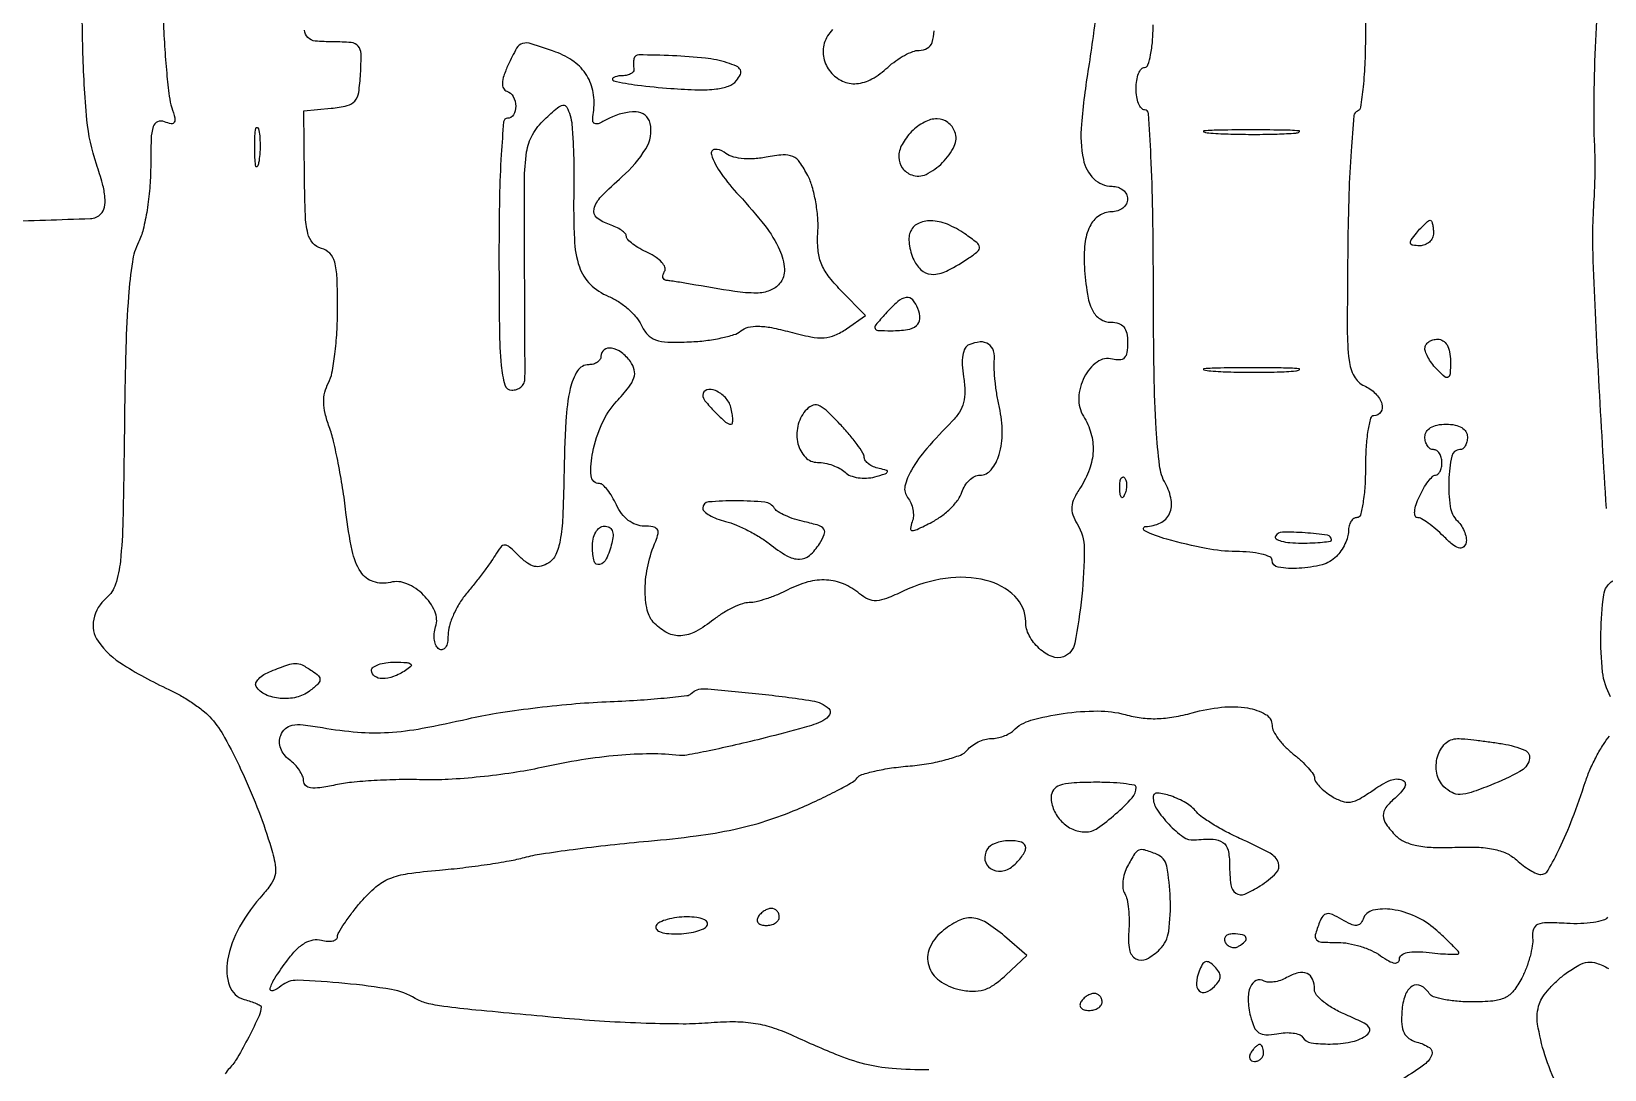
# Model space of a CAD drawing. Extents: x 0 to 5034, y 0 to 2560.
# Drawn here: x 190 to 375.1, y 527 to 649.2 of the extents above; entities that cross this region are included whole.
import ezdxf

# ---------------------------------------------------------------- set-up
doc = ezdxf.new("R2010")
doc.units = 0

msp = doc.modelspace()

# ---------------------------------------------------------------- linework, layer by layer
for points in [[(419.032695, 684, -0.00003), (419.110232, 702.622889, -0.000359)], [(186.321919, 626.86408, 0.001667), (196.896394, 627.204942, 0.189687), (198.150905, 627.750905, 0.150176), (198.563471, 628.529489, 0.069995), (198.620438, 629.682005, 0.044471), (198.326514, 631.304082, 0.015065), (197.62094, 633.599079, -0.059019), (196.503151, 638.830707, -0.016656), (196.008304, 647.168042, -0.009298), (195.945836, 655.633929, -0.256942)], [(346.925083, 654.059323, -0.007591), (347, 649.125147, -0.01), (346.930841, 645.667404, -0.015659), (346.718888, 642.700304, -0.00979), (346.423538, 640.295593, -0.280484), (346.043024, 639.833333, 0.295305), (345.642382, 639.318528, 0.004017), (345.31221, 635.148407, 0.009566), (345.050391, 630.103052, 0.005458), (344.91732, 624, 0.002299), (344.855503, 614.167417, 0.029967), (345.068077, 610.520816, 0.096106), (345.67035, 608.639139, 0.160009), (346.874297, 607.512872, -0.086908), (348.186831, 606.599171, -0.12037), (348.93309, 605.381174, -0.226469), (348.804156, 604.434137, -0.252696), (348, 604, 0.339565), (347.604992, 603.696775, 0.024068), (347.291667, 602.25, 0.025878), (347.071434, 600.316313, 0.015416), (347, 598, -0.015416), (346.928566, 595.683687, -0.025878), (346.708333, 593.75, -0.024068), (346.395008, 592.303225, -0.339565), (346, 592, 0.154765), (345.618614, 591.879052, 0.09778), (345.29375, 591.538393, 0.080164), (345.074515, 591.02945, 0.061768), (345, 590.428571, -0.072518), (344.897163, 589.72325, -0.038733), (344.580357, 588.899107, -0.03757), (344.118196, 588.091033, -0.047729), (343.571429, 587.428571, -0.132991), (341.887072, 586.462008, -0.05004), (339.178658, 586.034535, -0.052986), (336.722383, 586.155802, -0.369452), (336, 587, 0.302786), (335.740813, 587.388765, 0.040099), (334.751562, 587.710673, 0.035553), (333.378842, 587.936948, 0.022191), (331.75, 588.015056, -0.047402), (328.262401, 588.358911, -0.019276), (323.614679, 589.454781, -0.046171), (321.015514, 590.440188, -0.784137), (321.127555, 590.956107, 0.107831), (322.869556, 591.385718, 0.17228), (323.92865, 592.471492, 0.153686), (324.134551, 594.087061, 0.081997), (323.45284, 596.002942, -0.095632), (322.761122, 598.127235, -0.015805), (322.36131, 602.437043, -0.011673), (322.117592, 608.924397, -0.003124), (322.035435, 619.25, 0.003478), (321.958979, 628.075708, 0.008561), (321.746826, 634.553641, 0.003729), (321.458994, 639.569815, 0.395366), (321, 640, -0.226478), (320.617064, 640.182831, -0.074992), (320.29375, 640.734375, -0.057076), (320.073116, 641.542644, -0.038131), (320, 642.5, -0.038131), (320.073116, 643.457356, -0.057076), (320.29375, 644.265625, -0.074992), (320.617064, 644.817169, -0.226478), (321, 645, 0.322437), (321.389817, 645.280551, 0.031449), (321.70625, 646.46875, 0.03053), (321.927795, 648.083446, 0.01883), (322, 650, -0.013893)], [(315.307596, 651.838231, -0.009202), (314.931908, 648.626498, -0.006188), (314.390056, 644.972655, 0.018104), (313.562082, 638.296819, 0.070997), (313.787905, 634.162334, 0.149715), (315.012123, 631.886623, 0.197517), (317.16898, 631, -0.080483), (317.86836, 630.886689, -0.091531), (318.462138, 630.559375, -0.100737), (318.859132, 630.072098, -0.121304), (319, 629.5, -0.125389), (318.854248, 628.927938, -0.100779), (318.443928, 628.440625, -0.090193), (317.830154, 628.113102, -0.077727), (317.106989, 628, 0.153767), (315.632661, 627.535614, 0.126683), (314.554887, 626.277852, 0.088302), (313.965521, 624.230694, 0.042892), (313.91517, 621.5, 0.02017), (314.258561, 618.321824, 0.07604), (314.848284, 616.413737, 0.137999), (315.763335, 615.382569, 0.143658), (317.067388, 615, -0.080893), (317.949866, 614.856287, -0.143801), (318.54922, 614.438714, -0.12103), (318.891515, 613.703545, -0.048754), (319, 612.59362, -0.03705), (318.914123, 611.436288, -0.151118), (318.612129, 610.808069, -0.200359), (318.067198, 610.559965, -0.07201), (317.20299, 610.657168, 0.225271), (315.407335, 610.316729, 0.118148), (313.901069, 608.546751, 0.104584), (313.244916, 606.094647, 0.154026), (313.797993, 603.951857, -0.071054), (314.687468, 601.940538, -0.07945), (314.932397, 599.837451, -0.076098), (314.509225, 597.689634, -0.058467), (313.439537, 595.548065, 0.031768), (312.70253, 594.25042, 0.0923), (312.429552, 593.259965, 0.107971), (312.551348, 592.330203, 0.053271), (313.074192, 591.252808, -0.140822), (313.897672, 588.372187, -0.025425), (313.603986, 582.751234, -0.021476), (312.789889, 577.214386, -0.259462), (311.457882, 575.622212, -0.192249), (310.104122, 575.640428, -0.088422), (308.593772, 576.60788, -0.081941), (307.409915, 578.12951, -0.125065), (307, 579.742688, 0.204168), (305.71806, 582.751254, 0.130951), (302.346185, 584.614292, 0.097478), (297.5754, 584.853109, 0.075303), (292.581959, 583.337692, -0.017263), (290.629059, 582.487862, -0.079715), (289.429219, 582.223544, -0.12167), (288.469882, 582.402488, -0.06664), (287.450501, 583.04108, 0.072673), (285.567655, 584.189341, 0.08726), (283.549477, 584.658615, 0.08066), (281.367838, 584.425197, 0.052471), (279.001947, 583.501007, -0.020408), (277.770163, 582.926458, -0.019158), (276.46965, 582.440921, -0.019535), (275.28388, 582.100024, -0.060291), (274.457389, 582, 0.083443), (273.65312, 581.864838, 0.028221), (272.55089, 581.4125, 0.027159), (271.366918, 580.765449, 0.028021), (270.272871, 580, -0.041327), (268.158335, 578.602775, -0.109017), (266.425684, 578.09679, -0.134678), (264.869815, 578.413466, -0.079381), (263.323136, 579.534007, -0.143306), (262.460704, 581.109967, -0.057458), (262.209832, 583.579013, -0.05125), (262.543352, 586.442771, -0.047801), (263.454606, 589.25, 0.051321), (263.729872, 590.118723, 0.220516), (263.609426, 590.633643, 0.190914), (263.118281, 590.921177, 0.038107), (262.08555, 591, -0.090297), (261.133528, 591.173343, -0.073354), (260.225212, 591.677437, -0.06701), (259.431833, 592.473235, -0.05569), (258.818046, 593.5, 0.025934), (258.320433, 594.457269, 0.034577), (257.766975, 595.265625, 0.037004), (257.235938, 595.843176, 0.190598), (256.839485, 596, -0.393598), (255.848743, 596.922882, -0.068645), (256.033784, 599.714759, -0.055396), (257.117747, 603.053381, -0.079047), (258.828641, 605.651243, 0.01769), (260.273741, 607.350411, 0.084001), (260.885578, 608.465639, 0.146083), (260.926659, 609.397438, 0.096629), (260.468399, 610.374104, 0.074602), (259.416663, 611.43662, 0.116278), (258.240698, 611.947803, 0.206309), (257.377423, 611.747154, 0.238239), (257, 611, -0.141874), (256.889573, 610.61866, -0.099744), (256.57917, 610.29375, -0.084602), (256.114976, 610.074877, -0.068054), (255.567388, 610, 0.256842), (254.250233, 609.275613, 0.087269), (253.388321, 607.185141, 0.041211), (252.871465, 603.368341, 0.009034), (252.645112, 596.743569, -0.00734), (252.501136, 592.065446, -0.032644), (252.197527, 589.334307, -0.059494), (251.685433, 587.647974, -0.149394), (250.856364, 586.68393, -0.0716), (249.972007, 586.287958, -0.125416), (249.175017, 586.26524, -0.103103), (248.358058, 586.636469, -0.038371), (247.395566, 587.461577, 0.015167), (246.255182, 588.534798, 0.174753), (245.692675, 588.758638, 0.239752), (245.212158, 588.533645, 0.029939), (244.539202, 587.555042, -0.018408), (243.987004, 586.711021, -0.006686), (243.144687, 585.55464, -0.00662), (242.188377, 584.312605, -0.007846), (241.251221, 583.165673, 0.037341), (240.39044, 581.975422, 0.03169), (239.662663, 580.604768, 0.03291), (239.160156, 579.265519, 0.073289), (239.001221, 578.190983, -0.039476), (238.931135, 577.310577, -0.100479), (238.707269, 576.713359, -0.191837), (238.366729, 576.4636, -0.204614), (237.959323, 576.52514, -0.144077), (237.607583, 576.917362, -0.072105), (237.408392, 577.559266, -0.062216), (237.382898, 578.33959, -0.053982), (237.545192, 579.142387, 0.182471), (237.446674, 580.977314, 0.09506), (236.126608, 582.889729, 0.092615), (234.155685, 584.21618, 0.162014), (232.215375, 584.384322, -0.138261), (230.198974, 584.46499, -0.174429), (228.733869, 585.602414, -0.090871), (227.71482, 588.124307, -0.021523), (226.990225, 592.621892, 0.009987), (226.596009, 595.48838, 0.009231), (226.07853, 598.413423, 0.009261), (225.521445, 601.000639, 0.030177), (225.018842, 602.679122, -0.028484), (224.53652, 604.270269, -0.054964), (224.367415, 605.588823, -0.065357), (224.49916, 606.751912, -0.062099), (224.926883, 607.86338, 0.076472), (225.343242, 609.045109, 0.01572), (225.684772, 611.235695, 0.016198), (225.921188, 613.831342, 0.01461), (226, 616.527878, 0.008754), (225.935054, 620.236899, 0.056395), (225.65969, 622.087817, 0.12805), (225.081823, 623.108713, 0.137158), (224.093051, 623.685917, -0.151807), (223.088274, 624.311797, -0.120112), (222.501821, 625.456897, -0.04908), (222.210601, 627.582589, -0.006842), (222.102129, 632.029616), (222.018156, 639.874637), (225.259078, 640.187319, 0.032113), (227.134223, 640.49067, 0.161984), (228.028832, 641.033965, 0.14079), (228.487355, 642.049499, 0.022253), (228.707849, 644.25, 0.01693), (228.758537, 646.605784, 0.177259), (228.42098, 647.493905, 0.195369), (227.606069, 647.908701, 0.02124), (225.457849, 648, -0.022646), (223.355577, 648.095266, -0.179642), (222.492049, 648.508212, -0.173259), (222.090486, 649.392819, -0.020758)], [(375.352807, 593.079063, -0.001135), (374.47101, 608.286821, -0.004383), (373.817121, 622.223836, -0.026139), (373.920079, 629.5, 0.007502), (373.988558, 630.830809, 0.005038), (374.028654, 632.353125, 0.005074), (374.037662, 633.828078, 0.009995), (374.009494, 635, -0.013236), (373.908818, 640.735845, -0.008728), (374.082794, 647.330616, -0.008655), (374.464509, 653.56625, -0.022902)], [(205.480714, 650.873786, 0.007354), (205.636394, 647.501748, 0.008495), (205.886522, 644.294496, 0.00773), (206.185956, 641.590282, 0.048402), (206.492505, 640.235138, -0.018545), (206.838047, 639.042961, -0.185316), (206.776249, 638.536624, -0.325942), (206.427645, 638.367065, -0.047271), (205.620518, 638.592127, 0.188482), (204.804743, 638.587081, 0.228071), (204.291937, 638.029451, 0.066095), (204.051399, 636.567581, 0.007771), (204, 633.260627, -0.021255), (203.894005, 630.768349, -0.019108), (203.576312, 628.203129, -0.019528), (203.11323, 625.924304, -0.055432), (202.557657, 624.403638, 0.079041), (201.844306, 622.124079, 0.017286), (201.387634, 618.025237, 0.012543), (201.078731, 612.009338, 0.00377), (200.907521, 602.84369, -0.002325), (200.732186, 591.739061, -0.020931), (200.429386, 586.884504, -0.051149), (199.861045, 584.169557, -0.139426), (198.786176, 582.548947, 0.163599), (197.290833, 580.045114, 0.210062), (197.818292, 577.443786, 0.102446), (200.791847, 574.659936, 0.02752), (206.520302, 571.580467, -0.02453), (207.795895, 570.904537, -0.018397), (209.131526, 570.042557, -0.018705), (210.330884, 569.13588, -0.039975), (211.1683, 568.332554, -0.057056), (212.708466, 566.139556, -0.015328), (214.630102, 562.334259, -0.015672), (216.511369, 557.953629, -0.018187), (218.015314, 553.673778, -0.019307), (218.61375, 551.450552, -0.088948), (218.676029, 550.123701, -0.112446), (218.266317, 549.016706, -0.039967), (217.227671, 547.673778, 0.056815), (214.45903, 543.833979, 0.083498), (213.05643, 539.92602, 0.126947), (213.28337, 536.888102, 0.252125), (215, 535.289749, -0.014749), (215.766464, 535.064965, -0.022765), (216.4125, 534.821579, -0.01895), (216.904814, 534.587573, -0.279234), (217, 534.430422, -0.109601), (216.762011, 533.357757, -0.009828), (215.539783, 530.867835, -0.012547), (214.21268, 528.44472, -0.059096), (213.261663, 527.178571, 0.057303), (212.778478, 526.540042, 0.037691)], [(284.267853, 649.436319, 0.119647), (283.294974, 647.826522, 0.134229), (283.227888, 646.088778, 0.116636), (284.039869, 644.451961, 0.111543), (285.436197, 643.377396, 0.129465), (287.082606, 643.084189, 0.107408), (288.897799, 643.636265, 0.060267), (290.769625, 645, -0.032092), (291.70485, 645.76539, -0.031223), (292.738674, 646.4125, -0.032799), (293.717917, 646.863113, -0.091681), (294.458187, 647, 0.130765), (295.422766, 647.256655, 0.181508), (295.987839, 647.939113, 0.081511), (296.220381, 649.295318, 0.01356)], [(375.856722, 570.926928, -0.10366), (374.914073, 573.825332, -0.031964), (374.711183, 578.438761, -0.027612), (375.047642, 582.906467, -0.225417), (376.129233, 584.57987, 0.218922)], [(295.582236, 527, -0.018798), (291.265, 527.162371, -0.043431), (288.06446, 527.685416, -0.035897), (284.655238, 528.817328, -0.009493), (279.390703, 531.113676, 0.031972), (277.128674, 531.981616, 0.040009), (274.936781, 532.477474, 0.036374), (272.532505, 532.645535, 0.020493), (269.609122, 532.517091, -0.022271), (266.680407, 532.398841, -0.007057), (262.30766, 532.478851, -0.007031), (257.429478, 532.705708, -0.007763), (252.718419, 533.064711, -0.000688), (242.274987, 534.038325, -0.009572), (238.514807, 534.466861, -0.027109), (236.471986, 534.853015, -0.078295), (235.147739, 535.408692, 0.097398), (232.350844, 536.459506, 0.017871), (226.851177, 537.175548, 0.01396), (221.284995, 537.542408, 0.184714), (219.369782, 536.891929, -0.076098), (218.384726, 536.300357, -0.611783), (218.07902, 536.562674, -0.086475), (218.607075, 537.781087, -0.01379), (220.099588, 539.92083, -0.033781), (221.14564, 541.152278, -0.06741), (222.150136, 541.939091, -0.088095), (223.129753, 542.301256, -0.108968), (224.099588, 542.263706, 0.043143), (224.827651, 542.13907, 0.073761), (225.441754, 542.178391, 0.11091), (225.849445, 542.366411, 0.233554), (226, 542.671143, -0.133912), (226.141464, 543.189867, -0.01454), (226.807813, 544.249035, -0.016997), (227.696833, 545.482206, -0.012934), (228.75, 546.772674, -0.037393), (230.509156, 548.532852, -0.081688), (232.132388, 549.523432, -0.061174), (234.27238, 550.09894, -0.014019), (238, 550.520009, 0.008442), (240.745212, 550.799138, 0.007281), (243.61875, 551.182931, 0.007347), (246.214861, 551.6073, 0.021011), (248, 552.004132, -0.027271), (250.013483, 552.425357, -0.005166), (253.72835, 552.954046, -0.005503), (258.084989, 553.479502, -0.005026), (262.585872, 553.926429, 0.010113), (268.223926, 554.54426, 0.020223), (272.642869, 555.301946, 0.024119), (276.430509, 556.303379, 0.024462), (280.085872, 557.661031, 0.008238), (282.590663, 558.782644, 0.011209), (284.809126, 559.881512, 0.008255), (286.612733, 560.864089, 0.11371), (287.157961, 561.36372, -0.170013), (287.702776, 561.762146, -0.017681), (289.259101, 562.174934, -0.020362), (291.205112, 562.535459, -0.014934), (293.386832, 562.782173, 0.021014), (295.603474, 563.060166, 0.025173), (297.657212, 563.513213, 0.025138), (299.318286, 564.059477, 0.128217), (300.101316, 564.622078, -0.061899), (300.662446, 565.14949, -0.04414), (301.401747, 565.595235, -0.044579), (302.196375, 565.899107, -0.069147), (302.922445, 566, 0.048594), (303.634438, 566.069361, 0.037575), (304.386281, 566.276904, 0.038624), (305.064847, 566.581287, 0.070779), (305.55, 566.942651, -0.127427), (307.619242, 568.149577, -0.033252), (311.414938, 568.950902, -0.034582), (315.490404, 569.246662, -0.068283), (318.700476, 568.817035, 0.035425), (320.593683, 568.436061, 0.038702), (322.46607, 568.341628, 0.036283), (324.431893, 568.537893, 0.025243), (326.608586, 569.030402, -0.043187), (330.055743, 569.68147, -0.064171), (333.122663, 569.596142, -0.091446), (335.250556, 568.847342, -0.268713), (336, 567.553528, 0.122668), (336.168107, 566.878628, 0.037351), (336.734375, 565.981209, 0.034898), (337.543246, 565.035056, 0.031805), (338.5, 564.17866, -0.019799), (339.457271, 563.362313, -0.025478), (340.265625, 562.535569, -0.02481), (340.854502, 561.797744, -0.157275), (341, 561.346627, 0.154859), (341.132336, 560.929596, 0.036889), (341.600603, 560.360261, 0.03447), (342.261939, 559.756597, 0.028177), (343.044607, 559.204215, 0.054141), (344.248603, 558.622513, 0.125232), (345.241331, 558.530193, 0.093708), (346.336914, 558.921822, 0.022153), (347.974401, 559.981772, -0.05353), (349.94608, 561.089359, -0.197572), (351.345821, 561.109994, -0.46055), (351.618505, 560.319652, -0.086998), (350.48899, 558.990862, 0.052925), (349.407373, 557.880579, 0.17368), (349.087646, 556.924232, 0.153438), (349.432027, 555.90484, 0.038796), (350.583346, 554.559511, 0.092941), (351.620363, 553.849977, 0.055355), (353.05214, 553.400635, 0.040845), (354.968487, 553.185377, 0.01801), (357.520232, 553.200187, -0.018451), (360.136132, 553.213064, -0.042673), (362.085616, 552.983392, -0.056966), (363.578775, 552.494576, -0.076494), (364.765627, 551.712105, 0.023436), (365.561758, 551.056768, 0.02602), (366.389275, 550.502931, 0.026635), (367.136954, 550.109374, 0.108236), (367.636293, 550, 0.268286), (368.492381, 550.494979, 0.018456), (369.848261, 553.065171, 0.021254), (371.34771, 556.552942, 0.011674), (372.89871, 560.935066, -0.02439), (373.455228, 562.388823, -0.018797), (374.196991, 563.91672, -0.019147), (375.000292, 565.294536, -0.042383), (375.736806, 566.261667, 0.03425)], [(375.493351, 544.989242, -0.185856), (374.99785, 544.612792, -0.031879), (373.823021, 544.351992, -0.030989), (372.332329, 544.21333, -0.023262), (370.684334, 544.239242, 0.013254), (368.337795, 544.323123, 0.102291), (367.265227, 544.111674, 0.224833), (366.773576, 543.562255, 0.094214), (366.67223, 542.54995, -0.062214), (366.638071, 541.606096, -0.025488), (366.368545, 540.350242, -0.024739), (365.938136, 539.015061, -0.028993), (365.39655, 537.79995, -0.046299), (364.435207, 536.299397, -0.11626), (363.428787, 535.490519, -0.090459), (362.008139, 535.104833, -0.021171), (359.533337, 535, -0.02105), (357.797346, 535.073119, -0.02799), (356.233482, 535.29375, -0.027759), (354.998766, 535.611163, -0.179412), (354.5, 536, 0.138342), (353.522502, 536.896645, 0.267748), (352.497316, 536.839299, 0.166879), (351.661389, 535.764405, 0.065129), (351.282249, 533.89596, 0.03237), (351.273944, 532.360248, 0.098207), (351.53633, 531.354078, 0.132906), (352.104888, 530.699442, 0.0841), (353.032249, 530.281316, -0.078814), (354.530077, 529.624819, -0.352129), (354.813767, 528.778042, -0.148044), (353.968115, 527.660598, -0.018864), (351.436048, 525.960475, -0.031722)], [(369.599996, 525.075661, -0.03753), (368.121007, 528.76363, -0.037159), (367.267684, 532.374144, -0.121803), (367.473357, 534.799166, -0.071969), (367.871573, 535.581729, -0.027051), (368.635658, 536.54917, -0.026126), (369.593975, 537.527984, -0.028785), (370.61998, 538.368223, -0.027341), (372.108768, 539.330833, -0.101757), (373.164153, 539.676455, -0.113504), (374.206636, 539.558805, -0.038263), (375.615046, 538.938429, 0.086503)]]:
    msp.add_lwpolyline(points, format="xyb")
for points in [[(246.080238, 645.276759, 0.022476), (245.570959, 644.011187, 0.071528), (245.394918, 643.119059, 0.133677), (245.522208, 642.532691, 0.194784), (245.919723, 642.193426, -0.190712), (246.673938, 641.5599, -0.118074), (246.975625, 640.426707, -0.139946), (246.712215, 639.407672, -0.265957), (246, 639, 0.389247), (245.550942, 638.587986, 0.005893), (245.265625, 634.75, 0.010966), (245.062489, 629.735423, 0.004639), (245, 623, 0.002849), (245.050326, 614.167683, 0.020523), (245.273438, 609.916667, 0.04313), (245.690936, 607.618193, 0.338315), (246.5, 607, 0.081332), (247.076701, 607.094433, 0.088762), (247.573997, 607.367188, 0.096365), (247.915839, 607.773098, 0.117534), (248.049776, 608.25, 0.010423), (248.066899, 609.153282, 0.000283), (248.057183, 613.108339, 0.000587), (248.037674, 617.757381, 0.000402), (248.005092, 623.033708, -0.003094), (247.99826, 631.65844, -0.035586), (248.257349, 635.037012, -0.091233), (248.953144, 637.070775, -0.0764), (250.360789, 638.869218, -0.009247), (251.889399, 640.252957, -0.141876), (252.527853, 640.549895, -0.32118), (252.967997, 640.327375, -0.045734), (253.37543, 639.33551, -0.054183), (253.588205, 638.22973, -0.008237), (253.735274, 635.982931, -0.009142), (253.816971, 633.314615, -0.007801), (253.807747, 630.5, 0.015061), (253.872104, 624.775268, 0.069166), (254.46343, 621.515958, 0.120064), (255.734133, 619.473625, 0.095929), (257.903534, 618.039957, -0.046071), (259.062694, 617.429433, -0.035765), (260.199689, 616.568041, -0.036778), (261.150616, 615.601828, -0.069204), (261.736321, 614.679368, 0.076572), (262.473055, 613.555783, 0.126136), (263.413691, 612.930552, 0.077957), (264.862767, 612.666734, 0.016437), (267.44298, 612.688366, 0.019882), (269.342393, 612.84258, 0.022196), (271.154273, 613.144573, 0.022206), (272.661621, 613.535802, 0.098915), (273.461863, 613.968349, -0.113952), (274.324346, 614.401914, -0.064453), (275.492916, 614.531152, -0.044058), (277.069238, 614.362415, -0.016663), (279.229223, 613.861179, 0.016319), (281.705413, 613.284772, 0.062793), (283.278825, 613.173424, 0.087353), (284.55103, 613.470008, 0.051975), (285.914724, 614.227717), (288.14085, 615.786956), (285.217448, 618.777554, -0.030279), (283.747296, 620.475919, -0.070132), (282.921725, 621.941767, -0.073313), (282.553955, 623.53743, -0.035633), (282.535239, 625.634076, 0.034822), (282.522933, 627.318186, 0.02509), (282.284642, 629.183041, 0.025495), (281.876057, 630.942016, 0.048967), (281.343447, 632.286914, 0.034904), (280.418222, 633.814068, 0.137113), (279.572811, 634.503024, 0.123693), (278.442483, 634.691378, 0.026113), (276.444269, 634.423567, -0.031206), (274.888833, 634.231192, -0.0446), (273.499566, 634.270766, -0.052284), (272.342665, 634.532013, -0.091797), (271.489038, 635.009097, 0.199204), (270.39231, 635.347712, 0.486471), (270.00191, 634.740599, 0.071308), (271.163774, 632.489327, 0.033069), (273.25, 629.935318, -0.021888), (276.298139, 626.369396, -0.058106), (278.040123, 623.511648, -0.094285), (278.599989, 621.256366, -0.18922), (278.033978, 619.540942, -0.129255), (276.893328, 618.724918, -0.090087), (275.329688, 618.43357, -0.039333), (272.749981, 618.625077, -0.00558), (267.5, 619.493265, 0.002876), (266.674963, 619.634289, 0.002891), (265.849851, 619.76555, 0.002822), (265.12923, 619.87176, 0.0116), (264.690983, 619.923489, -0.157186), (264.434268, 620.033881, -0.17017), (264.30039, 620.270025, -0.120546), (264.321189, 620.608941, -0.063171), (264.497371, 620.995747, 0.237156), (264.538643, 621.464256, 0.088752), (264.181062, 622.041143, 0.063271), (263.490703, 622.637532, 0.03967), (262.556388, 623.156262, -0.023339), (261.577389, 623.658739, -0.03189), (260.750939, 624.205683, -0.033055), (260.154289, 624.723177, -0.200171), (260, 625.093127, 0.191495), (259.8647, 625.433445, 0.050279), (259.4125, 625.824886, 0.043588), (258.76567, 626.200328, 0.032875), (258, 626.5, -0.095151), (256.520667, 627.302529, -0.294116), (256.187628, 628.335445, -0.129642), (257.010031, 629.778336, -0.018595), (259.5, 632.134144, 0.07392), (262.282077, 635.419157, 0.19487), (262.79481, 638.402464, 0.347697), (261.140622, 639.758968, 0.127941), (258.00246, 639.001317, -0.01564), (256.781662, 638.396292, -0.195306), (256.276123, 638.374496, -0.317901), (256.04388, 638.705, -0.035596), (256.115963, 639.674313, 0.077266), (256.095199, 642.024722, 0.098881), (255.333956, 644.046034, 0.096558), (253.83663, 645.653887, 0.070487), (251.674903, 646.800594, 0.008956), (248.797627, 647.783122, 0.145278), (247.786291, 647.805997, 0.201993), (247.076568, 647.249991, 0.020028)], [(260.880804, 646, 0.040454), (260.843818, 645.755649, 0.017497), (260.832502, 645.426563, 0.017179), (260.844846, 645.073781, 0.021821), (260.881579, 644.75, -0.224438), (260.797823, 644.464074, -0.098612), (260.47563, 644.220312, -0.069499), (259.962976, 644.054777, -0.043416), (259.333333, 644, 0.133041), (258.454085, 643.761832, 0.671928), (258.502058, 643.425147, 0.03114), (261.288092, 642.907435, 0.011858), (265.221107, 642.521738, 0.011427), (268.439465, 642.356856, 0.036472), (270.587055, 642.452653, 0.057483), (272.037634, 642.795859, 0.133512), (272.944698, 643.433365, 0.059266), (273.422944, 644.172429, 0.238037), (273.416971, 644.694599, 0.168903), (272.966023, 645.120922, 0.028847), (271.846633, 645.548677, 0.050694), (269.309325, 646.078962, 0.0159), (265.433065, 646.362165, 0.007526), (261.475147, 646.465419, 0.351134)], [(293.571429, 637.428571, 0.072015), (292.443764, 635.919103, 0.125696), (292.063097, 634.414213, 0.161339), (292.480663, 633.163573, 0.141489), (293.583277, 632.32967, 0.208749), (295.274142, 632.406114, 0.082343), (297.209238, 633.790762, 0.082343), (298.593886, 635.725858, 0.208749), (298.67033, 637.416723, 0.141489), (297.836427, 638.519337, 0.161339), (296.585787, 638.936903, 0.125696), (295.080897, 638.556236, 0.072015)], [(216.707261, 633.761659, -0.082665), (216.54341, 633.319562, -0.67161), (216.394187, 633.339362, -0.053901), (216.284834, 634.071102, -0.008901), (216.252183, 635.5, -0.009782), (216.273069, 636.938425, -0.038992), (216.37161, 637.814362, -0.417468), (216.523779, 637.916221, -0.285845), (216.68708, 637.761659, -0.041951), (216.830983, 636.934218, -0.020826), (216.880728, 635.869594, -0.020511), (216.840609, 634.754739, -0.028254)], [(328.783522, 637.261596, 0.010684), (331.149439, 637.147341, 0.00684), (333.900475, 637.111005, 0.006873), (336.597616, 637.149358, 0.012749), (338.783522, 637.26633, 0.11419), (339.207311, 637.400378, 0.736116), (339.177035, 637.528493, 0.014373), (337.090507, 637.613834, 0.003152), (333.5, 637.634769, 0.003015), (329.918009, 637.611476, 0.016608), (327.989535, 637.523197, 0.841704), (327.977848, 637.397252, 0.048634)], [(293.391612, 625.578141, 0.089367), (293.260056, 624.887194, 0.041638), (293.327119, 623.974438, 0.039488), (293.560621, 623.001341, 0.044268), (293.938251, 622.115379, 0.116384), (294.936365, 620.984511, 0.173067), (296.195671, 620.631636, 0.103593), (297.894681, 621.112811, 0.027698), (300.320775, 622.559887, 0.026356), (301.366985, 623.348469, 0.26533), (301.549088, 623.841985, 0.187602), (301.239017, 624.363855, 0.013196), (299.848269, 625.393723, 0.055497), (297.779223, 626.524401, 0.090419), (295.827346, 626.93819, 0.126386), (294.301988, 626.592469, 0.184571)], [(355, 625.5, -0.107348), (354.875699, 624.927707, -0.099536), (354.523407, 624.440625, -0.095788), (353.996941, 624.114059, -0.091307), (353.377555, 624, -0.035496), (352.565314, 624.057736, -0.304492), (352.308142, 624.28931, -0.217533), (352.381629, 624.689039, -0.020633), (353, 625.5, -0.013852), (353.504355, 626.074554, -0.019119), (353.99011, 626.559375, -0.016008), (354.412416, 626.925448, -0.172217), (354.622445, 627, -0.294983), (354.768578, 626.90557, -0.044235), (354.889093, 626.559375, -0.037907), (354.972666, 626.07485, -0.023761)], [(290.5, 616, 0.008482), (289.346418, 614.681007, 0.262981), (289.268343, 614.269092, 0.3095), (289.581125, 614.034506, 0.010801), (291.178346, 614, 0.034339), (293.086719, 614.131218, 0.13913), (294.14335, 614.59523, 0.218725), (294.53358, 615.403371, 0.096698), (294.32411, 616.597766, 0.089729), (293.699924, 617.626462, 0.25574), (292.937966, 617.900879, 0.143982), (291.943779, 617.43155, 0.02705)], [(357, 610.428571, -0.011727), (356.964852, 608.930192, -0.229834), (356.75, 608.535714, -0.34307), (356.376683, 608.550927, -0.020927), (355.5, 609.357143, -0.032161), (354.925966, 610.010186, -0.032192), (354.440625, 610.73125, -0.03396), (354.10227, 611.413868, -0.098387), (354, 611.928571, -0.138775), (354.115627, 612.337148, -0.100075), (354.440625, 612.685268, -0.085667), (354.926711, 612.919674, -0.069717), (355.5, 613, -0.142149), (356.124838, 612.818697, -0.12005), (356.604167, 612.321429, -0.087552), (356.902949, 611.51151, -0.044719)], [(300.322473, 612.357491, 0.182654), (299.866861, 611.936973, 0.07466), (299.601645, 611.123226, 0.053863), (299.534743, 609.978934, 0.02792), (299.685048, 608.553399, -0.03538), (299.83553, 606.888561, -0.067198), (299.681701, 605.554265, -0.075734), (299.200201, 604.415906, -0.057872), (298.362574, 603.351982, 0.016761), (295.358702, 600.121365, 0.046541), (293.552564, 597.604826, 0.076073), (292.793108, 595.690297, 0.233751), (293.106756, 594.371367, -0.07216), (293.49059, 593.743423, -0.055389), (293.723786, 592.972998, -0.056195), (293.779897, 592.183802, -0.081458), (293.638736, 591.500945, 0.051371), (293.426783, 590.716068, 0.459127), (293.629176, 590.475648, 0.116083), (294.224493, 590.609338, 0.006303), (295.955992, 591.477243, 0.040417), (297.113713, 592.199919, 0.035638), (298.193209, 593.12792, 0.037356), (299.046327, 594.110885, 0.083389), (299.496519, 594.989033, -0.061776), (299.849822, 595.757915, -0.063501), (300.377583, 596.409278, -0.070225), (300.99194, 596.850465, -0.121231), (301.599612, 597, 0.225935), (302.949781, 597.642921, 0.100214), (303.88725, 599.433928, 0.073232), (304.243457, 602.032077, 0.052191), (303.908131, 604.954555, -0.014349), (303.62064, 606.450761, -0.012914), (303.407761, 608.01441, -0.013064), (303.289793, 609.426346, -0.039294), (303.310389, 610.392371, 0.091549), (303.207436, 611.634043, 0.18293), (302.637533, 612.420336, 0.167806), (301.646474, 612.672601, 0.075335)], [(328.783522, 609.261596, 0.010684), (331.149439, 609.147341, 0.00684), (333.900475, 609.111005, 0.006873), (336.597616, 609.149358, 0.012749), (338.783522, 609.26633, 0.11419), (339.207311, 609.400378, 0.736116), (339.177035, 609.528493, 0.014373), (337.090507, 609.613834, 0.003152), (333.5, 609.634769, 0.003015), (329.918009, 609.611476, 0.016608), (327.989535, 609.523197, 0.841704), (327.977848, 609.397252, 0.048634)], [(269, 606.428571, 0.176446), (269.248667, 605.745855, 0.018243), (270.415509, 604.455245, 0.017964), (271.673249, 603.251863, 0.183879), (272.334952, 603, 0.366842), (272.486149, 603.12818, 0.046783), (272.51877, 603.5875, 0.037168), (272.456022, 604.233029, 0.021148), (272.289749, 605, 0.129453), (271.651984, 606.131516, 0.097908), (270.474162, 606.945762, 0.167671), (269.460507, 607.024403, 0.3414)], [(281.054648, 604.565846, 0.120329), (280.174327, 602.758318, 0.112376), (280.195126, 600.699367, 0.134389), (281.066682, 599.108132, 0.203367), (282.5, 598.5, -0.049658), (283.356122, 598.414763, -0.036604), (284.27452, 598.158962, -0.037332), (285.115441, 597.783985, -0.065464), (285.732409, 597.339019, 0.098077), (286.36963, 596.939483, 0.052875), (287.268903, 596.701361, 0.049785), (288.273606, 596.647343, 0.055392), (289.232409, 596.798579, 0.007854), (290.449902, 597.1524, 0.19963), (290.710546, 597.368664, 0.475514), (290.626072, 597.56646, 0.018624), (289.75, 597.782884, -0.048475), (289.080494, 597.991323, -0.060085), (288.514063, 598.314677, -0.071795), (288.128712, 598.697486, -0.162756), (288, 599.082426, 0.141699), (287.848222, 599.60724, 0.016645), (287.157352, 600.625069, 0.018874), (286.229965, 601.801995, 0.014405), (285.131412, 603.019906, 0.013876), (283.503066, 604.631799, 0.097839), (282.561956, 605.218572, 0.212051), (281.81735, 605.177235, 0.101522)], [(359, 601.5, -0.057446), (358.933866, 600.926279, -0.076716), (358.738388, 600.440625, -0.095654), (358.44914, 600.115143, -0.164855), (358.109406, 600, 0.354147), (357.155744, 599.227662, 0.043691), (356.805854, 596.374265, 0.043797), (356.967714, 593.314633, 0.162664), (357.818282, 591.61029, -0.055446), (358.327183, 590.974005, -0.053522), (358.690928, 590.234072, -0.058018), (358.864423, 589.506383, -0.110419), (358.803571, 588.910714, -0.181187), (358.463033, 588.489804, -0.219431), (357.962489, 588.439551, -0.092217), (357.232013, 588.853795, -0.021408), (356.1875, 589.8125, 0.019062), (355.283572, 590.650014, 0.023418), (354.376466, 591.357422, 0.022794), (353.575287, 591.870869, 0.131843), (353.094085, 592, -0.33772), (352.839118, 592.194385, -0.092261), (352.793833, 592.732083, -0.055105), (352.965259, 593.536059, -0.028534), (353.344085, 594.492198, -0.022987), (353.841559, 595.447179, -0.031299), (354.380762, 596.254605, -0.032213), (354.889426, 596.839533, -0.197566), (355.25, 596.992198, 0.189974), (355.536456, 597.108568, 0.087188), (355.779688, 597.438333, 0.06754), (355.944717, 597.925372, 0.047993), (356, 598.5, 0.064853), (355.925306, 599.073457, 0.082425), (355.70625, 599.559375, 0.098894), (355.381354, 599.884432, 0.148195), (355, 600, -0.148195), (354.618646, 600.115568, -0.098894), (354.29375, 600.440625, -0.082425), (354.074694, 600.926543, -0.064853), (354, 601.5, -0.140575), (354.177821, 602.11998, -0.118484), (354.666667, 602.6, -0.088208), (355.456621, 602.90137, -0.04716), (356.5, 603, -0.04716), (357.543379, 602.90137, -0.088208), (358.333333, 602.6, -0.118484), (358.822179, 602.11998, -0.140575)], [(318.683114, 594.8125, -0.054073), (318.461564, 594.395823, -0.470617), (318.279315, 594.37858, -0.168741), (318.137993, 594.670344, -0.018894), (318.078947, 595.416667, -0.028489), (318.089945, 596.112848, -0.077125), (318.200665, 596.592839, -0.208169), (318.385309, 596.77538, -0.296942), (318.604167, 596.729167, -0.126455), (318.797407, 596.402231, -0.060344), (318.876576, 595.916927, -0.05415), (318.839148, 595.359369, -0.051402)], [(269, 593.108408, 0.216132), (269.176032, 592.720199, 0.047589), (269.784629, 592.281792, 0.041337), (270.648207, 591.868331, 0.029507), (271.671078, 591.546418, -0.036231), (272.871827, 591.15072, -0.019814), (274.281263, 590.503659, -0.019654), (275.667988, 589.72923, -0.029483), (276.805937, 588.93801, 0.032955), (278.889751, 587.51047, 0.134078), (280.357822, 587.107051, 0.182837), (281.562576, 587.560622, 0.072828), (282.72327, 588.928492, 0.040422), (283.294541, 590.032673, 0.253392), (283.233474, 590.64322, 0.173004), (282.645543, 591.073831, 0.018335), (280.975284, 591.505429, -0.023603), (279.803232, 591.821491, -0.027257), (278.722608, 592.234542, -0.027906), (277.859606, 592.678793, -0.122109), (277.452451, 593.076937, 0.233336), (276.285023, 593.806829, 0.024145), (272.951605, 593.980338, 0.02296), (269.671536, 593.841875, 0.388639)], [(258.285674, 588.984416, -0.041858), (257.631508, 587.131852, -0.23263), (256.841406, 586.479018, -0.406584), (256.206498, 586.858666, -0.064976), (256, 588.440983, -0.046093), (256.095996, 589.480106, -0.079738), (256.387395, 590.295106, -0.108086), (256.839597, 590.812927, -0.160765), (257.40638, 591, -0.12145), (257.969517, 590.861166, -0.170629), (258.319129, 590.485403, -0.120292), (258.428099, 589.857834, -0.047102)], [(336.396955, 589.833269, 0.409969), (336.469645, 589.515041, 0.075366), (337.078705, 589.244773, 0.044643), (338.111312, 589.059037, 0.022189), (339.440983, 589, 0.01019), (340.805541, 589.027814, 0.016855), (341.954539, 589.113535, 0.010858), (342.868051, 589.232862, 0.370475), (343, 589.386501, 0.374035), (342.518677, 589.939905, 0.017887), (339.881157, 590.21341, 0.018882), (337.213729, 590.292921, 0.25781)], [(223, 573.965684, -0.040532), (223.761756, 573.361281, -0.240227), (223.929676, 572.897715, -0.178476), (223.670099, 572.395713, -0.02175), (222.703524, 571.58677, -0.106955), (221.156862, 570.85815, -0.078477), (219.259645, 570.724129, -0.082982), (217.517401, 571.172144, -0.15112), (216.420172, 572.129165, -0.242528), (216.38826, 572.539003, -0.093568), (216.712489, 573.028786, -0.064977), (217.339129, 573.524913, -0.039641), (218.185755, 573.945072, -0.009474), (220.150113, 574.690014, -0.085015), (221.054374, 574.848873, -0.121807), (221.82629, 574.661495, -0.027293)], [(234, 574, -0.05437), (232.582896, 573.288872, -0.089354), (231.2663, 573.051693, -0.147327), (230.363212, 573.323695, -0.251537), (230, 574, -0.242407), (230.19699, 574.382445, -0.069028), (230.807813, 574.701752, -0.052836), (231.696678, 574.917643, -0.03458), (232.75, 574.984687, -0.011096), (234.150937, 574.945789, -0.155556), (234.616929, 574.771138, -0.461139), (234.628119, 574.487379, -0.043106)], [(283.822272, 569.519648, -0.354786), (283.922739, 568.793035, -0.15009), (283.136338, 568.091572, -0.040415), (280.932072, 567.287875, -0.005907), (276.322272, 566.076209, -0.004495), (272.851723, 565.240765, -0.006226), (269.724355, 564.558521, -0.00403), (267.093884, 564.040957, -0.074886), (266.25, 564.009953, 0.029573), (262.842718, 564.192899, 0.020541), (258.990768, 564.013408, 0.01838), (254.709329, 563.478042, 0.013422), (250, 562.582128, -0.016831), (246.654754, 561.969319, -0.011265), (242.79375, 561.484195, -0.011351), (239.026973, 561.183107, -0.021844), (236, 561.142599, 0.012119), (233.2365, 561.159354, 0.010163), (230.307813, 561.046546, 0.010293), (227.635285, 560.833875, 0.027595), (225.75, 560.538961, -0.015735), (223.927304, 560.209395, -0.068126), (222.830307, 560.196921, -0.155823), (222.235684, 560.472389, -0.209957), (222, 561.008915, 0.102035), (221.881608, 561.583029, 0.045696), (221.511647, 562.263369, 0.04267), (220.973569, 562.936052, 0.044895), (220.33752, 563.49515, -0.06951), (219.710392, 564.10346, -0.080017), (219.309531, 564.833518, -0.085015), (219.173231, 565.614332, -0.092666), (219.312222, 566.371255, -0.114642), (219.851278, 567.168232, -0.142114), (220.648285, 567.568562, -0.074514), (221.937795, 567.612926, -0.014859), (224.224702, 567.281136, 0.023383), (228.355427, 566.753547, 0.035438), (231.976039, 566.719397, 0.030157), (235.963997, 567.207182, 0.012014), (241.359177, 568.334765, -0.018473), (244.653561, 568.979001, -0.008584), (248.968916, 569.582769, -0.008491), (253.52685, 570.062471, -0.011721), (257.632636, 570.327406, 0.005473), (261.282227, 570.517152, 0.008296), (264.450858, 570.769531, 0.003924), (267.120157, 571.04793, 0.170017), (267.623552, 571.290218, -0.218966), (269.175877, 571.864387, -0.008004), (275.59136, 571.266904, -0.009766), (281.886409, 570.45414, -0.152057)], [(363.173189, 565.370617, -0.059776), (365.750314, 564.620393, -0.379536), (366.287717, 563.486607, -0.201705), (365.173797, 562.111734, -0.027804), (361.763997, 560.522247, -0.012964), (359.43482, 559.659646, -0.073766), (358.139022, 559.42185, -0.129385), (357.185586, 559.638173, -0.076385), (356.23839, 560.333038, -0.148982), (355.399619, 561.907053, -0.117046), (355.47578, 563.848403, -0.129908), (356.389737, 565.406091, -0.199681), (357.817388, 565.988994, -0.021171), (358.704291, 565.945611, -0.005934), (360.084732, 565.802806, -0.005974), (361.64348, 565.603935, -0.006256)], [(310, 559.10401, 0.103068), (310.316531, 557.584779, 0.09149), (311.220499, 556.244245, 0.092259), (312.535567, 555.323093, 0.107167), (314.025686, 555, 0.152509), (315.440038, 555.441676, 0.029074), (317.589002, 557.121595, 0.027774), (319.523078, 559.024096, 0.186647), (320, 560.257191, 0.364017), (319.792681, 560.504223, 0.014251), (318.53125, 560.689543, 0.019485), (316.91699, 560.816369, 0.011797), (315, 560.84675, 0.013003), (312.388105, 560.758566, 0.069016), (310.989246, 560.478545, 0.153398), (310.27247, 559.945092, 0.157936)], [(322, 559.128887, 0.146917), (322.431126, 557.693317, 0.04492), (323.859627, 555.902308, 0.044254), (325.553397, 554.418872, 0.184187), (326.840047, 554.067551, -0.029344), (329.054591, 554.154107, -0.148408), (330.217329, 553.776167, -0.18937), (330.817091, 552.875645, -0.053362), (331, 551.166667, 0.031125), (331.148994, 548.775496, 0.213487), (331.745688, 547.791519, 0.258032), (332.788347, 547.686936, 0.043768), (334.614619, 548.667058, 0.049564), (336.491752, 550.182188, 0.29457), (336.753587, 551.354575, 0.181592), (335.761775, 552.502714, 0.020648), (332.632108, 554.044587, -0.015318), (330.874511, 554.887338, -0.016204), (329.205104, 555.821453, -0.016017), (327.823442, 556.716013, -0.067969), (327.099349, 557.380292, 0.088205), (325.867391, 558.422422, 0.048994), (324.071931, 559.242059, 0.058592), (322.499623, 559.582599, 0.442691)], [(302.446149, 552.912868, 0.182981), (302.20811, 551.685844, 0.20956), (302.862009, 550.69532, 0.176109), (304.150122, 550.399781, 0.143374), (305.457618, 550.964826, 0.030751), (306.047902, 551.519388, 0.033633), (306.546925, 552.126653, 0.035796), (306.896828, 552.698558, 0.119946), (307, 553.122445, 0.33344), (306.491599, 553.800041, 0.082536), (305.023233, 553.975174, 0.070926), (303.389221, 553.664978, 0.173717)], [(318.98894, 550.979333, 0.049127), (318.630928, 550.116297, 0.048347), (318.445749, 549.19535, 0.052533), (318.448405, 548.355061, 0.111824), (318.658382, 547.743732, -0.087698), (318.929884, 547.061259, -0.024809), (319.106069, 545.926768, -0.024187), (319.180392, 544.603256, -0.023423), (319.128009, 543.264399, 0.064699), (319.219278, 541.156648, 0.225232), (319.985595, 540.073103, 0.252563), (321.229386, 540.051479, 0.077153), (322.8, 541.2, 0.165429), (323.8378, 543.307841, 0.040953), (324.024307, 547.209708, 0.039288), (323.597044, 550.987124, 0.258866), (322.418213, 552.393011, 0.019047), (320.981175, 552.882534, 0.171977), (320.328126, 552.849599, 0.157987), (319.813653, 552.412384, 0.015406)], [(263.5, 544, 0.292787), (263.506288, 543.608973, 0.147963), (263.901638, 543.281831, 0.070785), (264.723577, 543.066569, 0.02871), (265.881966, 543, 0.030793), (267.075702, 543.073587, 0.036649), (268.182263, 543.29375, 0.039751), (269.062795, 543.614292, 0.148232), (269.5, 544, 0.292787), (269.493712, 544.391027, 0.147963), (269.098362, 544.718169, 0.070785), (268.276423, 544.933431, 0.02871), (267.118034, 545, 0.030793), (265.924298, 544.926413, 0.036649), (264.817737, 544.70625, 0.039751), (263.937205, 544.385708, 0.148232)], [(275.5, 545, 0.139169), (275.392057, 544.620352, 0.191142), (275.521475, 544.29375, 0.138808), (275.889346, 544.073267, 0.066118), (276.440983, 544, 0.062283), (277.037096, 544.074545, 0.080552), (277.542039, 544.29375, 0.097988), (277.879982, 544.618621, 0.153634), (278, 545, 0.092995), (277.928382, 545.381732, 0.096318), (277.723586, 545.70625, 0.099231), (277.418051, 545.923444, 0.105429), (277.059017, 546, 0.089642), (276.653442, 545.926698, 0.053229), (276.2129, 545.70625, 0.051032), (275.806203, 545.382515, 0.06081)], [(297.115653, 543.25, 0.119362), (295.691561, 541.336658, 0.176255), (295.581124, 539.267187, 0.164259), (296.841986, 537.505599, 0.102295), (299.183533, 536.459689, 0.045062), (300.775499, 536.257804, 0.083877), (302.061504, 536.427611, 0.078567), (303.275035, 537.022001, 0.035495), (304.652582, 538.143344), (307.141486, 540.481548), (304.51498, 542.740774, 0.037748), (302.351175, 544.33475, 0.123302), (300.672519, 544.880029, 0.138573), (299.052343, 544.54032, 0.05287)], [(341.588929, 544.371149, 0.021783), (341.09309, 542.889063, 0.261921), (341.227154, 542.324241, 0.196504), (341.817292, 542.04832, 0.012323), (343.777494, 542, -0.046039), (345.0031, 541.886908, -0.029459), (346.39196, 541.542718, -0.029522), (347.724537, 541.039831, -0.047819), (348.777494, 540.443296, 0.022593), (349.761124, 539.818585, 0.08689), (350.439783, 539.57292, 0.225198), (350.829527, 539.680381, 0.218048), (351, 540.052702, -0.245116), (351.241296, 540.515336, -0.099361), (351.912758, 540.808145, -0.058685), (353.004774, 540.9132, -0.023727), (354.5, 540.810207, 0.009185), (355.842106, 540.678463, 0.015483), (356.971875, 540.623609, 0.009348), (357.878318, 540.624646, 0.408414), (358, 540.748767, 0.192708), (357.914203, 540.963108, 0.005178), (357.192187, 541.704954, 0.01007), (356.303879, 542.563648, 0.006641), (355.25, 543.516365, 0.071929), (352.869888, 545.069394, 0.072877), (350.157862, 545.875816, 0.092652), (347.879322, 545.781777, 0.254628), (346.713987, 544.75, -0.09955), (346.382589, 544.204469, -0.204685), (345.935274, 544.003282, -0.115048), (345.279486, 544.143211, -0.023282), (344.219582, 544.702937, 0.025871), (343.118582, 545.2771, 0.1395), (342.457914, 545.378134, 0.206342), (341.986158, 545.100179, 0.066343)], [(330.510081, 541.983688, 0.090427), (330.820631, 541.639411, 0.095498), (331.22714, 541.434921, 0.099685), (331.665803, 541.401101, 0.108373), (332.069098, 541.542705, 0.050477), (332.838655, 542.13314, 0.315493), (332.933879, 542.592818, 0.25701), (332.519563, 542.914842, 0.039415), (331.440983, 543, 0.067432), (330.890269, 542.925389, 0.140899), (330.524436, 542.701458, 0.190788), (330.397824, 542.36964, 0.136093)], [(327.409244, 538.624089, 0.072159), (327.091174, 537.217175, 0.219336), (327.422432, 536.319633, 0.29781), (328.205275, 536.155634, 0.103621), (329.216667, 536.816667, 0.051746), (329.732364, 537.451783, 0.143917), (329.896548, 537.996548, 0.145657), (329.739052, 538.539301, 0.053474), (329.232783, 539.167217, 0.053524), (328.629413, 539.653597, 0.218633), (328.174991, 539.718105, 0.19067), (327.787781, 539.413665, 0.040341)], [(337.720724, 537.863585, -0.043777), (336.988036, 537.534006, -0.046386), (336.22315, 537.344795, -0.051198), (335.538725, 537.312269, -0.125339), (335.061178, 537.46219, 0.249991), (334.145283, 537.52055, 0.195609), (333.449614, 536.785896, 0.100974), (333.185291, 535.251062, 0.053847), (333.451956, 533.3354, 0.041542), (333.891954, 532.046377, 0.14376), (334.452504, 531.377537, 0.149284), (335.271892, 531.13185, 0.045987), (336.569966, 531.258126, -0.035213), (337.557723, 531.375713, -0.044416), (338.47709, 531.33829, -0.05081), (339.207098, 531.166601, -0.172866), (339.582884, 530.865891, 0.21975), (340.590067, 530.199378, 0.04149), (342.84741, 530.043285, 0.043559), (345.257498, 530.287427, 0.09423), (346.983631, 530.968722, 0.136803), (347.473665, 531.510763, 0.30833), (347.402617, 532.033728, 0.097661), (346.620087, 532.61989, 0.013105), (344.733631, 533.466829, -0.030377), (343.304266, 534.168813, -0.03942), (342.096754, 534.987933, -0.043941), (341.246154, 535.800731, -0.182046), (341, 536.454403, 0.093421), (340.771395, 537.667246, 0.200714), (340.121943, 538.338668, 0.167487), (339.086211, 538.415423, 0.063155)], [(313.5, 535, 0.139169), (313.392057, 534.620352, 0.191142), (313.521475, 534.29375, 0.138808), (313.889346, 534.073267, 0.066118), (314.440983, 534, 0.062283), (315.037096, 534.074545, 0.080552), (315.542039, 534.29375, 0.097988), (315.879982, 534.618621, 0.153634), (316, 535, 0.092995), (315.928382, 535.381732, 0.096318), (315.723586, 535.70625, 0.099231), (315.418051, 535.923444, 0.105429), (315.059017, 536, 0.089642), (314.653442, 535.926698, 0.053229), (314.2129, 535.70625, 0.051032), (313.806203, 535.382515, 0.06081)], [(333.5, 529, 0.082592), (333.343488, 528.6179, 0.161196), (333.3746, 528.29375, 0.182303), (333.586039, 528.078288, 0.108972), (333.940983, 528, 0.093332), (334.345238, 528.076123, 0.09642), (334.688914, 528.29375, 0.099167), (334.918938, 528.618444, 0.105053), (335, 529, 0.042167), (334.967655, 529.382849, 0.061769), (334.870461, 529.70625, 0.081139), (334.727648, 529.92554, 0.210953), (334.559017, 530, 0.151918), (334.34829, 529.934461, 0.038439), (334.066025, 529.70625, 0.035638), (333.768994, 529.382774, 0.029505)]]:
    msp.add_lwpolyline(points, format="xyb", close=True)

doc.saveas('drawing.dxf')
